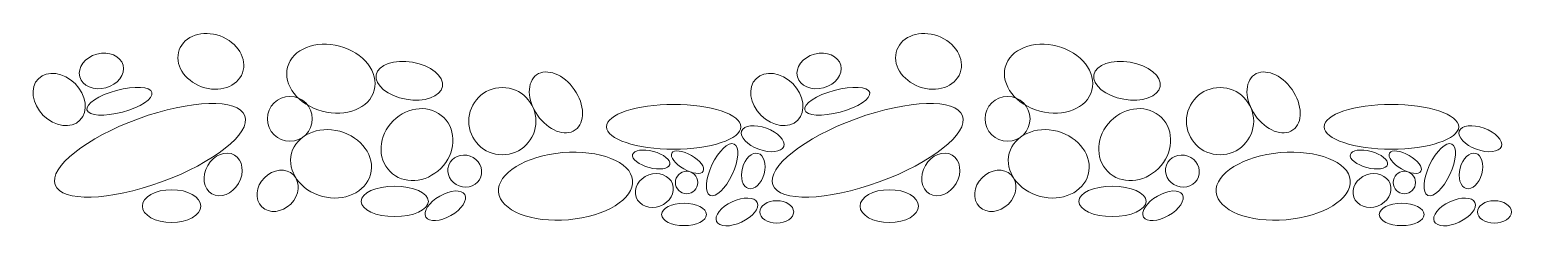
# Model space of a CAD drawing. Header units: metres. Extents: x 4 to 664, y -1 to 87.
import ezdxf

# ---------------------------------------------------------------- set-up
doc = ezdxf.new("R2010")
doc.units = ezdxf.units.M
doc.layers.add('A-DETL-GENF', color=92, linetype='Continuous', lineweight=18)

# ---------------------------------------------------------------- blocks, each defined once
blk = doc.blocks.new('47 gind laag dak - 00 g gind laag dak s l-2283544-00_0 Basismaterialen')
at = {"layer": 'A-DETL-GENF'}
for centre, radius in [((214.43, 46.61), 15), ((534.43, 46.61), 15), ((119.71, 47.66), 10), ((439.71, 47.66), 10), ((296.61, 19.26), 5), ((616.61, 19.26), 5)]:
    blk.add_circle(centre, radius, dxfattribs=at)
for centre, major_axis, ratio in [((84.46, 73.25), (-14.1, 5.13), 0.803087), ((404.46, 73.25), (-14.1, 5.13), 0.803087), ((137.99, 65.56), (-19.32, 5.18), 0.75), ((457.99, 65.56), (-19.32, 5.18), 0.75), ((35.66, 68.99), (9.66, 2.59), 0.776819), ((172.97, 64.63), (-14.77, 2.6), 0.559505), ((355.66, 68.99), (9.66, 2.59), 0.776819), ((492.97, 64.63), (-14.77, 2.6), 0.559505), ((16.84, 56.28), (-9.27, 9.27), 0.762893), ((238.33, 54.97), (-8.6, 12.29), 0.666667), ((336.84, 56.28), (-9.27, 9.27), 0.762893), ((558.33, 54.97), (-8.6, 12.29), 0.666667), ((43.73, 55.5), (14.49, 3.88), 0.333333), ((363.73, 55.5), (14.49, 3.88), 0.333333), ((57.33, 33.62), (42.29, 15.39), 0.333333), ((176.36, 36.17), (12.01, 12.01), 0.883132), ((290.84, 44.11), (-30, 0), 0.333333), ((377.33, 33.62), (42.29, 15.39), 0.333333), ((496.36, 36.17), (12.01, 12.01), 0.883132), ((610.84, 44.11), (-30, 0), 0.333333), ((138.06, 27.59), (-17.61, 4.72), 0.822798), ((330.49, 38.78), (-9.4, 3.42), 0.5), ((458.06, 27.59), (-17.61, 4.72), 0.822798), ((650.49, 38.78), (-9.4, 3.42), 0.5), ((89.94, 22.86), (5, 8.66), 0.793267), ((242.62, 17.63), (29.89, 2.61), 0.5), ((280.82, 29.52), (-8.28, 2.22), 0.431245), ((297.01, 28.34), (-6.98, 4.03), 0.427048), ((312.41, 24.98), (5.34, 11.45), 0.395869), ((409.94, 22.86), (5, 8.66), 0.793267), ((562.62, 17.63), (29.89, 2.61), 0.5), ((600.82, 29.52), (-8.28, 2.22), 0.431245), ((617.01, 28.34), (-6.98, 4.03), 0.427048), ((632.41, 24.98), (5.34, 11.45), 0.395869), ((197.66, 24.37), (-7.16, 2.61), 0.929236), ((326.32, 24.42), (2.1, 7.83), 0.616792), ((517.66, 24.37), (-7.16, 2.61), 0.929236), ((646.32, 24.42), (2.1, 7.83), 0.616792), ((114.22, 15.55), (7.07, 7.07), 0.830789), ((282.2, 15.7), (8.12, 2.95), 0.853297), ((434.22, 15.55), (7.07, 7.07), 0.830789), ((602.2, 15.7), (8.12, 2.95), 0.853297), ((66.97, 8.76), (-13.05, 0), 0.56), ((166.44, 10.85), (-15, 0), 0.452559), ((189.02, 8.89), (8.66, 5), 0.5), ((386.97, 8.76), (-13.05, 0), 0.56), ((486.44, 10.85), (-15, 0), 0.452559), ((509.02, 8.89), (8.66, 5), 0.5), ((295.43, 5.04), (-10, 0), 0.5), ((319, 6.15), (9.06, 4.23), 0.5), ((336.76, 6.15), (-7.57, 0), 0.660357), ((615.43, 5.04), (-10, 0), 0.5), ((639, 6.15), (9.06, 4.23), 0.5), ((656.76, 6.15), (-7.57, 0), 0.660357)]:
    blk.add_ellipse(centre, major_axis=major_axis, ratio=ratio, dxfattribs=at)

msp = doc.modelspace()

# ---------------------------------------------------------------- block references
msp.add_blockref('47 gind laag dak - 00 g gind laag dak s l-2283544-00_0 Basismaterialen', (0, 0))

doc.saveas('drawing.dxf')
